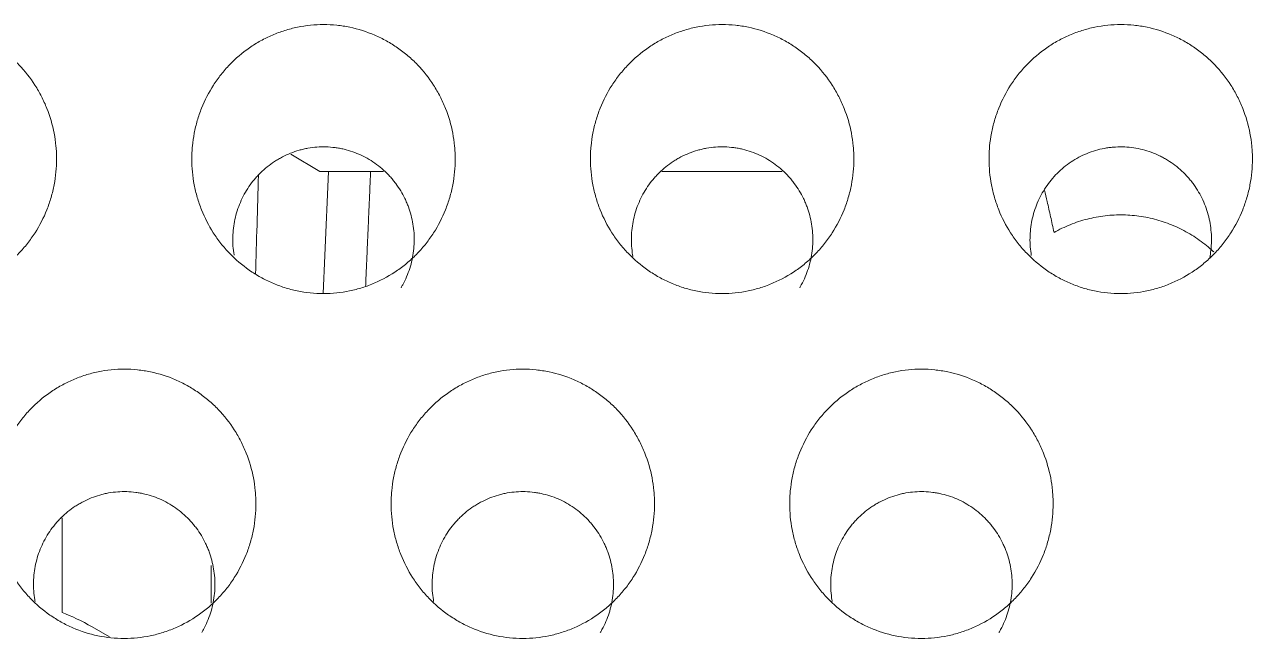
# Model space of a CAD drawing. Header units: inches. Extents: x 3778 to 56227, y -16914 to 35091.
# Drawn here: x 42421.88 to 42431.08, y -12645.74 to -12641.14 of the extents above; entities that cross this region are included whole.
import ezdxf

# ---------------------------------------------------------------- set-up
doc = ezdxf.new("R2010")
doc.units = ezdxf.units.IN
doc.header["$LTSCALE"] = 100
doc.header["$MEASUREMENT"] = 0
doc.layers.add('2-con', color=2, linetype='Continuous')
doc.layers.add('mark-B', color=2, linetype='Continuous', lineweight=20)

# ---------------------------------------------------------------- blocks, each defined once
blk = doc.blocks.new('무풍1WAY 대형')
at = {"layer": 'mark-B'}
for p, q in [((261.5341, -433.2204), (261.662, -433.2948)), ((261.8889, -434.113), (261.8889, -433.4028)), ((260.7716, -433.4731), (260.7716, -433.7568)), ((259.9577, -436.7121), (260.1737, -436.8412))]:
    blk.add_line(p, q, dxfattribs=at)
blk.add_ellipse((261.636, -433.0697), major_axis=(0.4878, -0.3363), ratio=0.297438, start_param=4.967003, end_param=5.447483, dxfattribs=at)
for points, knots in [([(255.4478, -433.2088), (255.3813, -433.2088), (255.3161, -433.2156), (255.2198, -433.2355), (255.1881, -433.2438), (255.1408, -433.2587), (255.1251, -433.2641), (255.0941, -433.2757), (255.0789, -433.2818), (255.0035, -433.3144), (254.9465, -433.3462), (254.8657, -433.4025), (254.8394, -433.4228), (254.7896, -433.4655), (254.7421, -433.5104), (254.6994, -433.5595), (254.6692, -433.5979), (254.6594, -433.611), (254.6404, -433.6377), (254.6312, -433.6513), (254.5869, -433.7204), (254.5574, -433.7783), (254.5214, -433.8687), (254.5109, -433.8994), (254.4972, -433.9465), (254.493, -433.9623), (254.4853, -433.9941), (254.4819, -434.0101), (254.4667, -434.0899), (254.4606, -434.1543), (254.4606, -434.2354), (254.461, -434.2516), (254.4625, -434.2842), (254.4637, -434.3005), (254.4683, -434.3494), (254.4729, -434.3816), (254.4912, -434.477), (254.5092, -434.5391), (254.5453, -434.63), (254.5589, -434.6601), (254.5887, -434.7181), (254.6049, -434.7463), (254.6574, -434.8281), (254.6976, -434.8793), (254.7545, -434.9387), (254.7662, -434.9503), (254.7901, -434.9729), (254.8266, -435.0057), (254.891, -435.0555), (254.9463, -435.0901), (254.9893, -435.1141), (255.0039, -435.1218), (255.0335, -435.1364), (255.0486, -435.1434), (255.1242, -435.1761), (255.1866, -435.1958), (255.2828, -435.2159), (255.3154, -435.2209), (255.3815, -435.2278), (255.4144, -435.2295), (255.5129, -435.2295), (255.578, -435.2229), (255.659, -435.2062), (255.6752, -435.2025), (255.7072, -435.1941), (255.7547, -435.1805), (255.8314, -435.1519), (255.8901, -435.123), (255.9476, -435.0911), (255.9758, -435.0735), (256.0567, -435.0172), (256.1062, -434.9748), (256.1628, -434.916), (256.1739, -434.9039), (256.1954, -434.8792), (256.2059, -434.8665), (256.2364, -434.8278), (256.2554, -434.8012), (256.308, -434.7191), (256.3377, -434.6613), (256.368, -434.5853), (256.3737, -434.5699), (256.3843, -434.539), (256.3991, -434.4924), (256.418, -434.4136), (256.4272, -434.3496), (256.4318, -434.3011), (256.4329, -434.2848), (256.4345, -434.2522), (256.4349, -434.2358), (256.4349, -434.1541), (256.4288, -434.0897), (256.4106, -433.9944), (256.4031, -433.9628), (256.3894, -433.9158), (256.3845, -433.9001), (256.3738, -433.8691), (256.3682, -433.8538), (256.3381, -433.7782), (256.3086, -433.7205), (256.256, -433.6384), (256.2371, -433.6117), (256.1964, -433.5599), (256.1749, -433.5352), (256.1073, -433.4646), (256.0579, -433.4222), (255.9907, -433.3752), (255.977, -433.3661), (255.949, -433.3486), (255.9347, -433.3402), (255.8917, -433.3161), (255.8623, -433.3016), (255.7724, -433.2627), (255.7099, -433.2427), (255.5799, -433.2156), (255.5142, -433.2088), (255.4478, -433.2088)], [0, 0, 0, 0, 0.03125, 0.03125, 0.046875, 0.046875, 0.054687, 0.054687, 0.0625, 0.0625, 0.09375, 0.09375, 0.109375, 0.109375, 0.125, 0.140625, 0.140625, 0.148437, 0.148437, 0.15625, 0.15625, 0.1875, 0.1875, 0.203125, 0.203125, 0.210937, 0.210937, 0.21875, 0.21875, 0.25, 0.25, 0.257812, 0.257812, 0.265625, 0.265625, 0.28125, 0.28125, 0.3125, 0.3125, 0.328125, 0.328125, 0.34375, 0.34375, 0.375, 0.375, 0.382812, 0.382812, 0.390625, 0.40625, 0.421875, 0.421875, 0.429687, 0.429687, 0.4375, 0.4375, 0.46875, 0.46875, 0.484375, 0.484375, 0.5, 0.5, 0.53125, 0.53125, 0.539062, 0.539062, 0.546875, 0.5625, 0.578125, 0.578125, 0.59375, 0.59375, 0.625, 0.625, 0.632812, 0.632812, 0.640625, 0.640625, 0.65625, 0.65625, 0.6875, 0.6875, 0.695312, 0.695312, 0.703125, 0.71875, 0.734375, 0.734375, 0.742187, 0.742187, 0.75, 0.75, 0.78125, 0.78125, 0.796875, 0.796875, 0.804687, 0.804687, 0.8125, 0.8125, 0.84375, 0.84375, 0.859375, 0.859375, 0.875, 0.875, 0.90625, 0.90625, 0.914062, 0.914062, 0.921875, 0.921875, 0.9375, 0.9375, 0.96875, 0.96875, 1, 1, 1, 1]), ([(254.8669, -433.2529), (254.8625, -433.2602), (254.8583, -433.2676), (254.8434, -433.2949), (254.8336, -433.3152), (254.8072, -433.3769), (254.7936, -433.4195), (254.7793, -433.4853), (254.7756, -433.5077), (254.7702, -433.5524), (254.7686, -433.5749), (254.768, -433.5975)], [0, 0, 0, 0, 0.069944, 0.069944, 0.255955, 0.255955, 0.627978, 0.627978, 0.813989, 0.813989, 1, 1, 1, 1]), ([(258.4353, -433.2088), (258.3689, -433.2088), (258.3036, -433.2156), (258.2074, -433.2355), (258.1756, -433.2438), (258.1284, -433.2587), (258.1126, -433.2641), (258.0817, -433.2757), (258.0664, -433.2818), (257.9911, -433.3144), (257.934, -433.3462), (257.8532, -433.4025), (257.827, -433.4228), (257.7771, -433.4655), (257.7297, -433.5104), (257.687, -433.5595), (257.6567, -433.5979), (257.6469, -433.611), (257.628, -433.6377), (257.6187, -433.6513), (257.5745, -433.7204), (257.5449, -433.7783), (257.509, -433.8687), (257.4984, -433.8994), (257.4847, -433.9465), (257.4805, -433.9623), (257.4729, -433.9941), (257.4694, -434.0101), (257.4542, -434.0899), (257.4482, -434.1543), (257.4482, -434.2354), (257.4486, -434.2516), (257.4501, -434.2842), (257.4512, -434.3005), (257.4559, -434.3494), (257.4605, -434.3816), (257.4787, -434.477), (257.4968, -434.5391), (257.5329, -434.63), (257.5465, -434.6601), (257.5763, -434.7181), (257.5925, -434.7463), (257.645, -434.8281), (257.6851, -434.8793), (257.7421, -434.9387), (257.7538, -434.9503), (257.7776, -434.9729), (257.8141, -435.0057), (257.8786, -435.0555), (257.9339, -435.0901), (257.9769, -435.1141), (257.9914, -435.1218), (258.0211, -435.1364), (258.0361, -435.1434), (258.1118, -435.1761), (258.1741, -435.1958), (258.2704, -435.2159), (258.303, -435.2209), (258.369, -435.2278), (258.402, -435.2295), (258.5004, -435.2295), (258.5656, -435.2229), (258.6465, -435.2062), (258.6627, -435.2025), (258.6947, -435.1941), (258.7422, -435.1805), (258.8189, -435.1519), (258.8777, -435.123), (258.9351, -435.0911), (258.9633, -435.0735), (259.0443, -435.0172), (259.0938, -434.9748), (259.1504, -434.916), (259.1614, -434.9039), (259.1829, -434.8792), (259.1935, -434.8665), (259.224, -434.8278), (259.2429, -434.8012), (259.2956, -434.7191), (259.3253, -434.6613), (259.3555, -434.5853), (259.3612, -434.5699), (259.3719, -434.539), (259.3866, -434.4924), (259.4055, -434.4136), (259.4147, -434.3496), (259.4193, -434.3011), (259.4205, -434.2848), (259.422, -434.2522), (259.4224, -434.2358), (259.4224, -434.1541), (259.4163, -434.0897), (259.3982, -433.9944), (259.3906, -433.9628), (259.377, -433.9158), (259.372, -433.9001), (259.3614, -433.8691), (259.3557, -433.8538), (259.3257, -433.7782), (259.2961, -433.7205), (259.2436, -433.6384), (259.2247, -433.6117), (259.184, -433.5599), (259.1625, -433.5352), (259.0949, -433.4646), (259.0455, -433.4222), (258.9783, -433.3752), (258.9645, -433.3661), (258.9365, -433.3486), (258.9223, -433.3402), (258.8792, -433.3161), (258.8499, -433.3016), (258.7599, -433.2627), (258.6975, -433.2427), (258.5675, -433.2156), (258.5017, -433.2088), (258.4353, -433.2088)], [0, 0, 0, 0, 0.03125, 0.03125, 0.046875, 0.046875, 0.054687, 0.054687, 0.0625, 0.0625, 0.09375, 0.09375, 0.109375, 0.109375, 0.125, 0.140625, 0.140625, 0.148437, 0.148437, 0.15625, 0.15625, 0.1875, 0.1875, 0.203125, 0.203125, 0.210937, 0.210937, 0.21875, 0.21875, 0.25, 0.25, 0.257812, 0.257812, 0.265625, 0.265625, 0.28125, 0.28125, 0.3125, 0.3125, 0.328125, 0.328125, 0.34375, 0.34375, 0.375, 0.375, 0.382813, 0.382813, 0.390625, 0.40625, 0.421875, 0.421875, 0.429688, 0.429688, 0.4375, 0.4375, 0.46875, 0.46875, 0.484375, 0.484375, 0.5, 0.5, 0.53125, 0.53125, 0.539063, 0.539063, 0.546875, 0.5625, 0.578125, 0.578125, 0.59375, 0.59375, 0.625, 0.625, 0.632813, 0.632813, 0.640625, 0.640625, 0.65625, 0.65625, 0.6875, 0.6875, 0.695313, 0.695313, 0.703125, 0.71875, 0.734375, 0.734375, 0.742187, 0.742187, 0.75, 0.75, 0.78125, 0.78125, 0.796875, 0.796875, 0.804687, 0.804687, 0.8125, 0.8125, 0.84375, 0.84375, 0.859375, 0.859375, 0.875, 0.875, 0.90625, 0.90625, 0.914063, 0.914063, 0.921875, 0.921875, 0.9375, 0.9375, 0.96875, 0.96875, 1, 1, 1, 1]), ([(257.8544, -433.2529), (257.8501, -433.2602), (257.8459, -433.2676), (257.8309, -433.2949), (257.8211, -433.3152), (257.7948, -433.3769), (257.7812, -433.4195), (257.7669, -433.4853), (257.7631, -433.5077), (257.7577, -433.5524), (257.7561, -433.5749), (257.7556, -433.5975)], [0, 0, 0, 0, 0.069944, 0.069944, 0.255955, 0.255955, 0.627978, 0.627978, 0.813989, 0.813989, 1, 1, 1, 1]), ([(261.4229, -433.2088), (261.3564, -433.2088), (261.2911, -433.2156), (261.1949, -433.2355), (261.1632, -433.2438), (261.1159, -433.2587), (261.1002, -433.2641), (261.0692, -433.2757), (261.054, -433.2818), (260.9786, -433.3144), (260.9216, -433.3462), (260.8408, -433.4025), (260.8145, -433.4228), (260.7647, -433.4655), (260.7172, -433.5104), (260.6745, -433.5595), (260.6443, -433.5979), (260.6345, -433.611), (260.6155, -433.6377), (260.6063, -433.6513), (260.562, -433.7204), (260.5325, -433.7783), (260.4965, -433.8687), (260.486, -433.8994), (260.4723, -433.9465), (260.4681, -433.9623), (260.4604, -433.9941), (260.457, -434.0101), (260.4418, -434.0899), (260.4357, -434.1543), (260.4357, -434.2354), (260.4361, -434.2516), (260.4376, -434.2842), (260.4388, -434.3005), (260.4434, -434.3494), (260.448, -434.3816), (260.4663, -434.477), (260.4843, -434.5391), (260.5204, -434.63), (260.534, -434.6601), (260.5638, -434.7181), (260.58, -434.7463), (260.6325, -434.8281), (260.6727, -434.8793), (260.7296, -434.9387), (260.7413, -434.9503), (260.7652, -434.9729), (260.8017, -435.0057), (260.8661, -435.0555), (260.9214, -435.0901), (260.9644, -435.1141), (260.979, -435.1218), (261.0086, -435.1364), (261.0237, -435.1434), (261.0993, -435.1761), (261.1616, -435.1958), (261.2579, -435.2159), (261.2905, -435.2209), (261.3566, -435.2278), (261.3895, -435.2295), (261.4879, -435.2295), (261.5531, -435.2229), (261.6341, -435.2062), (261.6503, -435.2025), (261.6823, -435.1941), (261.7298, -435.1805), (261.8065, -435.1519), (261.8652, -435.123), (261.9227, -435.0911), (261.9509, -435.0735), (262.0318, -435.0172), (262.0813, -434.9748), (262.1379, -434.916), (262.149, -434.9039), (262.1705, -434.8792), (262.181, -434.8665), (262.2115, -434.8278), (262.2305, -434.8012), (262.2831, -434.7191), (262.3128, -434.6613), (262.3431, -434.5853), (262.3488, -434.5699), (262.3594, -434.539), (262.3742, -434.4924), (262.3931, -434.4136), (262.4023, -434.3496), (262.4069, -434.3011), (262.408, -434.2848), (262.4096, -434.2522), (262.41, -434.2358), (262.41, -434.1541), (262.4039, -434.0897), (262.3857, -433.9944), (262.3782, -433.9628), (262.3645, -433.9158), (262.3596, -433.9001), (262.3489, -433.8691), (262.3433, -433.8538), (262.3132, -433.7782), (262.2837, -433.7205), (262.2311, -433.6384), (262.2122, -433.6117), (262.1715, -433.5599), (262.15, -433.5352), (262.0824, -433.4646), (262.033, -433.4222), (261.9658, -433.3752), (261.9521, -433.3661), (261.9241, -433.3486), (261.9098, -433.3402), (261.8668, -433.3161), (261.8374, -433.3016), (261.7475, -433.2627), (261.685, -433.2427), (261.555, -433.2156), (261.4893, -433.2088), (261.4229, -433.2088)], [0, 0, 0, 0, 0.03125, 0.03125, 0.046875, 0.046875, 0.054687, 0.054687, 0.0625, 0.0625, 0.09375, 0.09375, 0.109375, 0.109375, 0.125, 0.140625, 0.140625, 0.148437, 0.148437, 0.15625, 0.15625, 0.1875, 0.1875, 0.203125, 0.203125, 0.210937, 0.210937, 0.21875, 0.21875, 0.25, 0.25, 0.257812, 0.257812, 0.265625, 0.265625, 0.28125, 0.28125, 0.3125, 0.3125, 0.328125, 0.328125, 0.34375, 0.34375, 0.375, 0.375, 0.382812, 0.382812, 0.390625, 0.40625, 0.421875, 0.421875, 0.429687, 0.429687, 0.4375, 0.4375, 0.46875, 0.46875, 0.484375, 0.484375, 0.5, 0.5, 0.53125, 0.53125, 0.539062, 0.539062, 0.546875, 0.5625, 0.578125, 0.578125, 0.59375, 0.59375, 0.625, 0.625, 0.632812, 0.632812, 0.640625, 0.640625, 0.65625, 0.65625, 0.6875, 0.6875, 0.695312, 0.695312, 0.703125, 0.71875, 0.734375, 0.734375, 0.742187, 0.742187, 0.75, 0.75, 0.78125, 0.78125, 0.796875, 0.796875, 0.804688, 0.804688, 0.8125, 0.8125, 0.84375, 0.84375, 0.859375, 0.859375, 0.875, 0.875, 0.90625, 0.90625, 0.914062, 0.914062, 0.921875, 0.921875, 0.9375, 0.9375, 0.96875, 0.96875, 1, 1, 1, 1]), ([(260.8419, -433.2529), (260.8376, -433.2602), (260.8334, -433.2676), (260.8185, -433.2949), (260.8087, -433.3152), (260.7823, -433.3769), (260.7687, -433.4195), (260.7544, -433.4853), (260.7507, -433.5077), (260.7453, -433.5524), (260.7437, -433.5749), (260.7431, -433.5975)], [0, 0, 0, 0, 0.069944, 0.069944, 0.255955, 0.255955, 0.627978, 0.627978, 0.813989, 0.813989, 1, 1, 1, 1]), ([(254.768, -433.5975), (254.767, -433.6426), (254.7733, -433.7314), (254.7958, -433.8174), (254.8152, -433.8702), (254.8194, -433.8808), (254.8282, -433.9015), (254.842, -433.9323), (254.8686, -433.9814), (254.8935, -434.0185), (254.9136, -434.0455), (254.9206, -434.0543), (254.9349, -434.0718), (254.9423, -434.0804), (254.9805, -434.1223), (255.0138, -434.1524), (255.068, -434.1924), (255.0867, -434.2049), (255.1257, -434.228), (255.1459, -434.2387), (255.2075, -434.2674), (255.25, -434.2821), (255.3051, -434.2952), (255.3161, -434.2976), (255.3385, -434.3017), (255.3499, -434.3035), (255.3838, -434.3079), (255.4064, -434.3097), (255.4741, -434.3116), (255.5192, -434.3083), (255.5754, -434.2983), (255.5866, -434.2961), (255.6087, -434.2909), (255.6416, -434.2824), (255.695, -434.2642), (255.7361, -434.2454), (255.7663, -434.2297), (255.7762, -434.2241), (255.7959, -434.2126), (255.8055, -434.2066), (255.8527, -434.1756), (255.8876, -434.1473), (255.9277, -434.1077), (255.9356, -434.0996), (255.9509, -434.0829), (255.9584, -434.0743), (255.9801, -434.0483), (255.9936, -434.0303), (256.0313, -433.9747), (256.0528, -433.9354), (256.0884, -433.8523), (256.1019, -433.8096), (256.1161, -433.7442), (256.1199, -433.7222), (256.1252, -433.6777), (256.1269, -433.6551), (256.1286, -433.5878), (256.1255, -433.5433), (256.1176, -433.4952), (256.1169, -433.4912), (256.1162, -433.4871)], [0, 0, 0, 0, 0.058507, 0.117014, 0.117014, 0.131641, 0.131641, 0.146267, 0.175521, 0.204774, 0.204774, 0.219401, 0.219401, 0.234028, 0.234028, 0.292535, 0.292535, 0.321788, 0.321788, 0.351042, 0.351042, 0.409548, 0.409548, 0.424175, 0.424175, 0.438802, 0.438802, 0.468055, 0.468055, 0.526562, 0.526562, 0.541189, 0.541189, 0.555816, 0.585069, 0.614323, 0.614323, 0.628949, 0.628949, 0.643576, 0.643576, 0.702083, 0.702083, 0.71671, 0.71671, 0.731336, 0.731336, 0.76059, 0.76059, 0.819097, 0.819097, 0.877604, 0.877604, 0.906857, 0.906857, 0.936111, 0.936111, 0.994618, 0.994618, 1, 1, 1, 1]), ([(257.7556, -433.5975), (257.7545, -433.6426), (257.7609, -433.7314), (257.7834, -433.8174), (257.8028, -433.8702), (257.8069, -433.8808), (257.8157, -433.9015), (257.8296, -433.9323), (257.8562, -433.9814), (257.8811, -434.0185), (257.9012, -434.0455), (257.9081, -434.0543), (257.9225, -434.0718), (257.9299, -434.0804), (257.968, -434.1223), (258.0014, -434.1524), (258.0555, -434.1924), (258.0743, -434.2049), (258.1132, -434.228), (258.1335, -434.2387), (258.1951, -434.2674), (258.2376, -434.2821), (258.2926, -434.2952), (258.3037, -434.2976), (258.3261, -434.3017), (258.3374, -434.3035), (258.3713, -434.3079), (258.3939, -434.3097), (258.4616, -434.3116), (258.5067, -434.3083), (258.5629, -434.2983), (258.5741, -434.2961), (258.5963, -434.2909), (258.6292, -434.2824), (258.6825, -434.2642), (258.7236, -434.2454), (258.7538, -434.2297), (258.7638, -434.2241), (258.7834, -434.2126), (258.793, -434.2066), (258.8403, -434.1756), (258.8752, -434.1473), (258.9153, -434.1077), (258.9231, -434.0996), (258.9385, -434.0829), (258.9459, -434.0743), (258.9676, -434.0483), (258.9811, -434.0303), (259.0188, -433.9747), (259.0403, -433.9354), (259.0759, -433.8523), (259.0895, -433.8096), (259.1037, -433.7442), (259.1074, -433.7222), (259.1128, -433.6777), (259.1144, -433.6551), (259.1161, -433.5878), (259.113, -433.5433), (259.1052, -433.4952), (259.1045, -433.4912), (259.1037, -433.4871)], [0, 0, 0, 0, 0.058507, 0.117014, 0.117014, 0.131641, 0.131641, 0.146267, 0.175521, 0.204774, 0.204774, 0.219401, 0.219401, 0.234028, 0.234028, 0.292535, 0.292535, 0.321788, 0.321788, 0.351042, 0.351042, 0.409548, 0.409548, 0.424175, 0.424175, 0.438802, 0.438802, 0.468055, 0.468055, 0.526562, 0.526562, 0.541189, 0.541189, 0.555816, 0.585069, 0.614323, 0.614323, 0.628949, 0.628949, 0.643576, 0.643576, 0.702083, 0.702083, 0.71671, 0.71671, 0.731336, 0.731336, 0.76059, 0.76059, 0.819097, 0.819097, 0.877604, 0.877604, 0.906857, 0.906857, 0.936111, 0.936111, 0.994618, 0.994618, 1, 1, 1, 1]), ([(260.7431, -433.5975), (260.742, -433.6426), (260.7484, -433.7314), (260.7709, -433.8174), (260.7903, -433.8702), (260.7945, -433.8808), (260.8033, -433.9015), (260.8171, -433.9323), (260.8437, -433.9814), (260.8686, -434.0185), (260.8887, -434.0455), (260.8957, -434.0543), (260.91, -434.0718), (260.9174, -434.0804), (260.9556, -434.1223), (260.9889, -434.1524), (261.0431, -434.1924), (261.0618, -434.2049), (261.1008, -434.228), (261.121, -434.2387), (261.1826, -434.2674), (261.2251, -434.2821), (261.2801, -434.2952), (261.2912, -434.2976), (261.3136, -434.3017), (261.325, -434.3035), (261.3589, -434.3079), (261.3815, -434.3097), (261.4492, -434.3116), (261.4943, -434.3083), (261.5505, -434.2983), (261.5617, -434.2961), (261.5838, -434.2909), (261.6167, -434.2824), (261.6701, -434.2642), (261.7112, -434.2454), (261.7414, -434.2297), (261.7513, -434.2241), (261.771, -434.2126), (261.7806, -434.2066), (261.8278, -434.1756), (261.8627, -434.1473), (261.9028, -434.1077), (261.9107, -434.0996), (261.926, -434.0829), (261.9335, -434.0743), (261.9552, -434.0483), (261.9686, -434.0303), (262.0064, -433.9747), (262.0279, -433.9354), (262.0635, -433.8523), (262.077, -433.8096), (262.0912, -433.7442), (262.095, -433.7222), (262.1003, -433.6777), (262.102, -433.6551), (262.1037, -433.5878), (262.1006, -433.5433), (262.0927, -433.4952), (262.092, -433.4912), (262.0913, -433.4871)], [0, 0, 0, 0, 0.058507, 0.117014, 0.117014, 0.131641, 0.131641, 0.146267, 0.175521, 0.204774, 0.204774, 0.219401, 0.219401, 0.234028, 0.234028, 0.292535, 0.292535, 0.321788, 0.321788, 0.351042, 0.351042, 0.409548, 0.409548, 0.424175, 0.424175, 0.438802, 0.438802, 0.468055, 0.468055, 0.526562, 0.526562, 0.541189, 0.541189, 0.555816, 0.585069, 0.614323, 0.614323, 0.628949, 0.628949, 0.643576, 0.643576, 0.702083, 0.702083, 0.71671, 0.71671, 0.731336, 0.731336, 0.76059, 0.76059, 0.819097, 0.819097, 0.877604, 0.877604, 0.906857, 0.906857, 0.936111, 0.936111, 0.994618, 0.994618, 1, 1, 1, 1]), ([(253.954, -435.7965), (253.8876, -435.7965), (253.8223, -435.8033), (253.7262, -435.8232), (253.6944, -435.8314), (253.6471, -435.8463), (253.6314, -435.8517), (253.6005, -435.8633), (253.5852, -435.8694), (253.5099, -435.9019), (253.4528, -435.9337), (253.3721, -435.9899), (253.3458, -436.0102), (253.2959, -436.0528), (253.2485, -436.0976), (253.2058, -436.1467), (253.1755, -436.1851), (253.1657, -436.1981), (253.1468, -436.2248), (253.1375, -436.2384), (253.0932, -436.3075), (253.0637, -436.3653), (253.0277, -436.4556), (253.0172, -436.4863), (253.0035, -436.5333), (252.9992, -436.5491), (252.9916, -436.5809), (252.9882, -436.5968), (252.973, -436.6766), (252.9669, -436.7409), (252.9669, -436.822), (252.9673, -436.8382), (252.9688, -436.8707), (252.9699, -436.8871), (252.9746, -436.9359), (252.9792, -436.9681), (252.9974, -437.0634), (253.0155, -437.1255), (253.0516, -437.2163), (253.0652, -437.2463), (253.095, -437.3043), (253.1113, -437.3325), (253.1638, -437.4143), (253.2039, -437.4654), (253.2609, -437.5247), (253.2726, -437.5363), (253.2965, -437.5588), (253.333, -437.5916), (253.3974, -437.6413), (253.4527, -437.6759), (253.4957, -437.6999), (253.5103, -437.7075), (253.5399, -437.7221), (253.5549, -437.7291), (253.6305, -437.7617), (253.6929, -437.7814), (253.7891, -437.8014), (253.8217, -437.8065), (253.8877, -437.8133), (253.9207, -437.815), (254.0191, -437.8151), (254.0842, -437.8085), (254.1651, -437.7918), (254.1813, -437.7881), (254.2133, -437.7797), (254.2608, -437.7661), (254.3375, -437.7376), (254.3962, -437.7087), (254.4537, -437.6769), (254.4819, -437.6593), (254.5628, -437.6031), (254.6123, -437.5608), (254.6689, -437.502), (254.68, -437.4899), (254.7015, -437.4652), (254.712, -437.4525), (254.7426, -437.4139), (254.7615, -437.3873), (254.8142, -437.3053), (254.8439, -437.2476), (254.8741, -437.1717), (254.8798, -437.1563), (254.8905, -437.1254), (254.9053, -437.0788), (254.9242, -437.0001), (254.9334, -436.9361), (254.938, -436.8876), (254.9391, -436.8714), (254.9407, -436.8388), (254.9411, -436.8224), (254.9411, -436.7408), (254.935, -436.6764), (254.9168, -436.5811), (254.9092, -436.5496), (254.8956, -436.5026), (254.8906, -436.487), (254.88, -436.456), (254.8743, -436.4407), (254.8443, -436.3652), (254.8147, -436.3075), (254.7622, -436.2255), (254.7432, -436.1988), (254.7025, -436.1471), (254.681, -436.1224), (254.6134, -436.0519), (254.564, -436.0096), (254.4833, -435.9533), (254.4552, -435.9357), (254.3978, -435.9036), (254.3391, -435.8747), (254.2779, -435.8518), (254.2154, -435.832), (254.1836, -435.8236), (254.0861, -435.8033), (254.0204, -435.7965), (253.954, -435.7965)], [0, 0, 0, 0, 0.03125, 0.03125, 0.046875, 0.046875, 0.054688, 0.054688, 0.0625, 0.0625, 0.09375, 0.09375, 0.109375, 0.109375, 0.125, 0.140625, 0.140625, 0.148438, 0.148438, 0.15625, 0.15625, 0.1875, 0.1875, 0.203125, 0.203125, 0.210938, 0.210938, 0.21875, 0.21875, 0.25, 0.25, 0.257813, 0.257813, 0.265625, 0.265625, 0.28125, 0.28125, 0.3125, 0.3125, 0.328125, 0.328125, 0.34375, 0.34375, 0.375, 0.375, 0.382813, 0.382813, 0.390625, 0.40625, 0.421875, 0.421875, 0.429688, 0.429688, 0.4375, 0.4375, 0.46875, 0.46875, 0.484375, 0.484375, 0.5, 0.5, 0.53125, 0.53125, 0.539063, 0.539063, 0.546875, 0.5625, 0.578125, 0.578125, 0.59375, 0.59375, 0.625, 0.625, 0.632813, 0.632813, 0.640625, 0.640625, 0.65625, 0.65625, 0.6875, 0.6875, 0.695313, 0.695313, 0.703125, 0.71875, 0.734375, 0.734375, 0.742188, 0.742188, 0.75, 0.75, 0.78125, 0.78125, 0.796875, 0.796875, 0.804688, 0.804688, 0.8125, 0.8125, 0.84375, 0.84375, 0.859375, 0.859375, 0.875, 0.875, 0.90625, 0.90625, 0.921875, 0.921875, 0.9375, 0.953125, 0.953125, 0.96875, 0.96875, 1, 1, 1, 1]), ([(256.9415, -435.7965), (256.8751, -435.7965), (256.8099, -435.8032), (256.7137, -435.8232), (256.6819, -435.8314), (256.6347, -435.8463), (256.619, -435.8517), (256.588, -435.8633), (256.5728, -435.8694), (256.4974, -435.9019), (256.4404, -435.9337), (256.3596, -435.9899), (256.3334, -436.0102), (256.2835, -436.0528), (256.2361, -436.0976), (256.1934, -436.1467), (256.1631, -436.1851), (256.1533, -436.1981), (256.1343, -436.2248), (256.1251, -436.2384), (256.0808, -436.3075), (256.0512, -436.3653), (256.0153, -436.4556), (256.0047, -436.4863), (255.991, -436.5333), (255.9868, -436.5491), (255.9791, -436.5809), (255.9757, -436.5968), (255.9605, -436.6766), (255.9544, -436.7409), (255.9544, -436.822), (255.9548, -436.8382), (255.9563, -436.8707), (255.9575, -436.8871), (255.9621, -436.9359), (255.9667, -436.9681), (255.985, -437.0634), (256.003, -437.1255), (256.0392, -437.2163), (256.0528, -437.2463), (256.0826, -437.3043), (256.0988, -437.3324), (256.1513, -437.4142), (256.1915, -437.4653), (256.2484, -437.5247), (256.2602, -437.5363), (256.284, -437.5588), (256.3205, -437.5916), (256.3849, -437.6413), (256.4403, -437.6759), (256.4832, -437.6999), (256.4978, -437.7075), (256.5275, -437.7221), (256.5425, -437.7291), (256.6181, -437.7617), (256.6804, -437.7814), (256.7767, -437.8014), (256.8092, -437.8065), (256.8753, -437.8133), (256.9082, -437.815), (257.0066, -437.8151), (257.0718, -437.8085), (257.1527, -437.7918), (257.1689, -437.7881), (257.2009, -437.7797), (257.2484, -437.7661), (257.325, -437.7376), (257.3838, -437.7087), (257.4412, -437.6768), (257.4694, -437.6593), (257.5503, -437.6031), (257.5999, -437.5607), (257.6564, -437.502), (257.6675, -437.4899), (257.689, -437.4652), (257.6996, -437.4525), (257.7301, -437.4139), (257.749, -437.3873), (257.8017, -437.3053), (257.8314, -437.2476), (257.8617, -437.1717), (257.8674, -437.1563), (257.878, -437.1254), (257.8928, -437.0788), (257.9117, -437.0001), (257.9209, -436.9361), (257.9255, -436.8876), (257.9267, -436.8714), (257.9282, -436.8388), (257.9286, -436.8224), (257.9286, -436.7408), (257.9225, -436.6764), (257.9044, -436.5811), (257.8968, -436.5496), (257.8831, -436.5026), (257.8782, -436.487), (257.8676, -436.456), (257.8619, -436.4407), (257.8318, -436.3651), (257.8023, -436.3075), (257.7497, -436.2255), (257.7308, -436.1988), (257.6901, -436.1471), (257.6686, -436.1224), (257.6009, -436.0519), (257.5516, -436.0096), (257.4709, -435.9533), (257.4427, -435.9357), (257.3853, -435.9036), (257.3266, -435.8747), (257.2654, -435.8518), (257.203, -435.832), (257.1711, -435.8236), (257.0737, -435.8033), (257.0079, -435.7965), (256.9415, -435.7965)], [0, 0, 0, 0, 0.03125, 0.03125, 0.046875, 0.046875, 0.054688, 0.054688, 0.0625, 0.0625, 0.09375, 0.09375, 0.109375, 0.109375, 0.125, 0.140625, 0.140625, 0.148438, 0.148438, 0.15625, 0.15625, 0.1875, 0.1875, 0.203125, 0.203125, 0.210938, 0.210938, 0.21875, 0.21875, 0.25, 0.25, 0.257813, 0.257813, 0.265625, 0.265625, 0.28125, 0.28125, 0.3125, 0.3125, 0.328125, 0.328125, 0.34375, 0.34375, 0.375, 0.375, 0.382813, 0.382813, 0.390625, 0.40625, 0.421875, 0.421875, 0.429688, 0.429688, 0.4375, 0.4375, 0.46875, 0.46875, 0.484375, 0.484375, 0.5, 0.5, 0.53125, 0.53125, 0.539063, 0.539063, 0.546875, 0.5625, 0.578125, 0.578125, 0.59375, 0.59375, 0.625, 0.625, 0.632813, 0.632813, 0.640625, 0.640625, 0.65625, 0.65625, 0.6875, 0.6875, 0.695313, 0.695313, 0.703125, 0.71875, 0.734375, 0.734375, 0.742188, 0.742188, 0.75, 0.75, 0.78125, 0.78125, 0.796875, 0.796875, 0.804688, 0.804688, 0.8125, 0.8125, 0.84375, 0.84375, 0.859375, 0.859375, 0.875, 0.875, 0.90625, 0.90625, 0.921875, 0.921875, 0.9375, 0.953125, 0.953125, 0.96875, 0.96875, 1, 1, 1, 1]), ([(256.3603, -435.8407), (256.3561, -435.8478), (256.3519, -435.8551), (256.3371, -435.8823), (256.3273, -435.9025), (256.3009, -435.9642), (256.2873, -436.0067), (256.2729, -436.0725), (256.2692, -436.0948), (256.2638, -436.1396), (256.2622, -436.162), (256.2616, -436.1846)], [0, 0, 0, 0, 0.068728, 0.068728, 0.254982, 0.254982, 0.627491, 0.627491, 0.813746, 0.813746, 1, 1, 1, 1]), ([(259.9291, -435.7965), (259.8627, -435.7965), (259.7974, -435.8032), (259.7012, -435.8232), (259.6695, -435.8314), (259.6222, -435.8463), (259.6065, -435.8517), (259.5756, -435.8633), (259.5603, -435.8694), (259.485, -435.9019), (259.4279, -435.9337), (259.3471, -435.9899), (259.3209, -436.0102), (259.271, -436.0528), (259.2236, -436.0976), (259.1809, -436.1467), (259.1506, -436.1851), (259.1408, -436.1981), (259.1219, -436.2248), (259.1126, -436.2384), (259.0683, -436.3075), (259.0388, -436.3653), (259.0028, -436.4556), (258.9923, -436.4863), (258.9786, -436.5333), (258.9743, -436.5491), (258.9667, -436.5809), (258.9633, -436.5968), (258.9481, -436.6766), (258.942, -436.7409), (258.942, -436.822), (258.9424, -436.8382), (258.9439, -436.8707), (258.945, -436.8871), (258.9497, -436.9359), (258.9543, -436.9681), (258.9725, -437.0634), (258.9906, -437.1255), (259.0267, -437.2163), (259.0403, -437.2463), (259.0701, -437.3043), (259.0864, -437.3324), (259.1389, -437.4142), (259.179, -437.4653), (259.236, -437.5247), (259.2477, -437.5363), (259.2716, -437.5588), (259.3081, -437.5916), (259.3725, -437.6413), (259.4278, -437.6759), (259.4708, -437.6999), (259.4854, -437.7075), (259.515, -437.7221), (259.53, -437.7291), (259.6056, -437.7617), (259.668, -437.7814), (259.7642, -437.8014), (259.7968, -437.8065), (259.8628, -437.8133), (259.8957, -437.815), (259.9942, -437.8151), (260.0593, -437.8085), (260.1402, -437.7918), (260.1564, -437.7881), (260.1884, -437.7797), (260.2359, -437.7661), (260.3126, -437.7376), (260.3713, -437.7087), (260.4288, -437.6768), (260.457, -437.6593), (260.5379, -437.6031), (260.5874, -437.5607), (260.644, -437.502), (260.655, -437.4899), (260.6766, -437.4652), (260.6871, -437.4525), (260.7176, -437.4139), (260.7366, -437.3873), (260.7893, -437.3053), (260.819, -437.2476), (260.8492, -437.1717), (260.8549, -437.1563), (260.8656, -437.1254), (260.8803, -437.0788), (260.8993, -437.0001), (260.9084, -436.9361), (260.9131, -436.8876), (260.9142, -436.8714), (260.9158, -436.8388), (260.9162, -436.8224), (260.9162, -436.7408), (260.9101, -436.6764), (260.8919, -436.5811), (260.8843, -436.5496), (260.8707, -436.5026), (260.8657, -436.487), (260.8551, -436.456), (260.8494, -436.4407), (260.8194, -436.3651), (260.7898, -436.3075), (260.7373, -436.2255), (260.7183, -436.1988), (260.6776, -436.1471), (260.6561, -436.1224), (260.5885, -436.0519), (260.5391, -436.0096), (260.4584, -435.9533), (260.4303, -435.9357), (260.3729, -435.9036), (260.3142, -435.8747), (260.253, -435.8518), (260.1905, -435.832), (260.1587, -435.8236), (260.0612, -435.8033), (259.9955, -435.7965), (259.9291, -435.7965)], [0, 0, 0, 0, 0.03125, 0.03125, 0.046875, 0.046875, 0.054688, 0.054688, 0.0625, 0.0625, 0.09375, 0.09375, 0.109375, 0.109375, 0.125, 0.140625, 0.140625, 0.148438, 0.148438, 0.15625, 0.15625, 0.1875, 0.1875, 0.203125, 0.203125, 0.210938, 0.210938, 0.21875, 0.21875, 0.25, 0.25, 0.257813, 0.257813, 0.265625, 0.265625, 0.28125, 0.28125, 0.3125, 0.3125, 0.328125, 0.328125, 0.34375, 0.34375, 0.375, 0.375, 0.382813, 0.382813, 0.390625, 0.40625, 0.421875, 0.421875, 0.429688, 0.429688, 0.4375, 0.4375, 0.46875, 0.46875, 0.484375, 0.484375, 0.5, 0.5, 0.53125, 0.53125, 0.539063, 0.539063, 0.546875, 0.5625, 0.578125, 0.578125, 0.59375, 0.59375, 0.625, 0.625, 0.632813, 0.632813, 0.640625, 0.640625, 0.65625, 0.65625, 0.6875, 0.6875, 0.695313, 0.695313, 0.703125, 0.71875, 0.734375, 0.734375, 0.742188, 0.742188, 0.75, 0.75, 0.78125, 0.78125, 0.796875, 0.796875, 0.804688, 0.804688, 0.8125, 0.8125, 0.84375, 0.84375, 0.859375, 0.859375, 0.875, 0.875, 0.90625, 0.90625, 0.921875, 0.921875, 0.9375, 0.953125, 0.953125, 0.96875, 0.96875, 1, 1, 1, 1]), ([(259.3479, -435.8407), (259.3436, -435.8478), (259.3395, -435.8551), (259.3246, -435.8823), (259.3148, -435.9025), (259.2884, -435.9642), (259.2748, -436.0067), (259.2605, -436.0725), (259.2567, -436.0948), (259.2514, -436.1396), (259.2497, -436.162), (259.2492, -436.1846)], [0, 0, 0, 0, 0.068728, 0.068728, 0.254982, 0.254982, 0.627491, 0.627491, 0.813746, 0.813746, 1, 1, 1, 1]), ([(262.9166, -435.7965), (262.8502, -435.7965), (262.785, -435.8032), (262.6888, -435.8232), (262.657, -435.8314), (262.6098, -435.8463), (262.5941, -435.8517), (262.5631, -435.8633), (262.5479, -435.8694), (262.4725, -435.9019), (262.4155, -435.9337), (262.3347, -435.9899), (262.3084, -436.0102), (262.2586, -436.0528), (262.2112, -436.0976), (262.1684, -436.1467), (262.1382, -436.1851), (262.1284, -436.1981), (262.1094, -436.2248), (262.1002, -436.2384), (262.0559, -436.3075), (262.0263, -436.3653), (261.9904, -436.4556), (261.9798, -436.4863), (261.9661, -436.5333), (261.9619, -436.5491), (261.9542, -436.5809), (261.9508, -436.5968), (261.9356, -436.6766), (261.9295, -436.7409), (261.9295, -436.822), (261.9299, -436.8382), (261.9314, -436.8707), (261.9326, -436.8871), (261.9372, -436.9359), (261.9418, -436.9681), (261.9601, -437.0634), (261.9781, -437.1255), (262.0142, -437.2163), (262.0279, -437.2463), (262.0577, -437.3043), (262.0739, -437.3324), (262.1264, -437.4142), (262.1666, -437.4653), (262.2235, -437.5247), (262.2353, -437.5363), (262.2591, -437.5588), (262.2956, -437.5916), (262.36, -437.6413), (262.4154, -437.6759), (262.4583, -437.6999), (262.4729, -437.7075), (262.5025, -437.7221), (262.5176, -437.7291), (262.5932, -437.7617), (262.6555, -437.7814), (262.7518, -437.8014), (262.7843, -437.8065), (262.8504, -437.8133), (262.8833, -437.815), (262.9817, -437.8151), (263.0469, -437.8085), (263.1278, -437.7918), (263.144, -437.7881), (263.176, -437.7797), (263.2235, -437.7661), (263.3001, -437.7376), (263.3589, -437.7087), (263.4163, -437.6768), (263.4445, -437.6593), (263.5254, -437.6031), (263.575, -437.5607), (263.6315, -437.502), (263.6426, -437.4899), (263.6641, -437.4652), (263.6747, -437.4525), (263.7052, -437.4139), (263.7241, -437.3873), (263.7768, -437.3053), (263.8065, -437.2476), (263.8368, -437.1717), (263.8425, -437.1563), (263.8531, -437.1254), (263.8679, -437.0788), (263.8868, -437.0001), (263.896, -436.9361), (263.9006, -436.8876), (263.9018, -436.8714), (263.9033, -436.8388), (263.9037, -436.8224), (263.9037, -436.7408), (263.8976, -436.6764), (263.8794, -436.5811), (263.8719, -436.5496), (263.8582, -436.5026), (263.8533, -436.487), (263.8426, -436.456), (263.837, -436.4407), (263.8069, -436.3651), (263.7774, -436.3075), (263.7248, -436.2255), (263.7059, -436.1988), (263.6652, -436.1471), (263.6437, -436.1224), (263.576, -436.0519), (263.5267, -436.0096), (263.446, -435.9533), (263.4178, -435.9357), (263.3604, -435.9036), (263.3017, -435.8747), (263.2405, -435.8518), (263.1781, -435.832), (263.1462, -435.8236), (263.0487, -435.8033), (262.983, -435.7965), (262.9166, -435.7965)], [0, 0, 0, 0, 0.03125, 0.03125, 0.046875, 0.046875, 0.054688, 0.054688, 0.0625, 0.0625, 0.09375, 0.09375, 0.109375, 0.109375, 0.125, 0.140625, 0.140625, 0.148438, 0.148438, 0.15625, 0.15625, 0.1875, 0.1875, 0.203125, 0.203125, 0.210938, 0.210938, 0.21875, 0.21875, 0.25, 0.25, 0.257813, 0.257813, 0.265625, 0.265625, 0.28125, 0.28125, 0.3125, 0.3125, 0.328125, 0.328125, 0.34375, 0.34375, 0.375, 0.375, 0.382813, 0.382813, 0.390625, 0.40625, 0.421875, 0.421875, 0.429688, 0.429688, 0.4375, 0.4375, 0.46875, 0.46875, 0.484375, 0.484375, 0.5, 0.5, 0.53125, 0.53125, 0.539063, 0.539063, 0.546875, 0.5625, 0.578125, 0.578125, 0.59375, 0.59375, 0.625, 0.625, 0.632813, 0.632813, 0.640625, 0.640625, 0.65625, 0.65625, 0.6875, 0.6875, 0.695313, 0.695313, 0.703125, 0.71875, 0.734375, 0.734375, 0.742188, 0.742188, 0.75, 0.75, 0.78125, 0.78125, 0.796875, 0.796875, 0.804688, 0.804688, 0.8125, 0.8125, 0.84375, 0.84375, 0.859375, 0.859375, 0.875, 0.875, 0.90625, 0.90625, 0.921875, 0.921875, 0.9375, 0.953125, 0.953125, 0.96875, 0.96875, 1, 1, 1, 1]), ([(254.4541, -436.2546), (254.4147, -436.2769), (254.3337, -436.316), (254.2482, -436.3442), (254.1823, -436.361), (254.16, -436.366), (254.1153, -436.3742), (254.0929, -436.3776), (254.0256, -436.3854), (253.9807, -436.3876), (253.9131, -436.3864), (253.8905, -436.3852), (253.8454, -436.3813), (253.8227, -436.3786), (253.7552, -436.3682), (253.6671, -436.3484), (253.5826, -436.3173), (253.5206, -436.2896), (253.5001, -436.2796), (253.46, -436.2583), (253.4404, -436.2471), (253.383, -436.2117), (253.3465, -436.1856), (253.2943, -436.1431), (253.2773, -436.1284), (253.2596, -436.1119), (253.2584, -436.1108), (253.2572, -436.1096)], [0, 0, 0, 0, 0.10486, 0.209721, 0.209721, 0.262151, 0.262151, 0.314581, 0.314581, 0.419442, 0.419442, 0.471872, 0.471872, 0.524302, 0.524302, 0.629163, 0.734023, 0.734023, 0.786453, 0.786453, 0.838883, 0.838883, 0.943744, 0.943744, 0.996174, 0.996174, 1, 1, 1, 1]), ([(254.5724, -436.4912), (254.554, -436.5325), (254.5318, -436.5714), (254.4932, -436.6262), (254.4795, -436.6439), (254.4501, -436.6781), (254.4344, -436.6946), (254.3854, -436.7414), (254.3501, -436.769), (254.2931, -436.8051), (254.2734, -436.8163), (254.2326, -436.8367), (254.2118, -436.8458), (254.1485, -436.8698), (254.105, -436.8815), (254.0488, -436.8906), (254.0374, -436.8921), (254.0148, -436.8946), (253.9808, -436.8974), (253.9244, -436.8977), (253.8794, -436.8935), (253.8345, -436.8868), (253.812, -436.8823), (253.746, -436.8656), (253.7037, -436.8501), (253.6529, -436.8255), (253.6428, -436.8203), (253.6229, -436.8094), (253.613, -436.8037), (253.584, -436.7858), (253.5654, -436.773), (253.5118, -436.7322), (253.4789, -436.7015), (253.4414, -436.6591), (253.4341, -436.6504), (253.42, -436.6327), (253.3996, -436.6059), (253.3692, -436.559), (253.3485, -436.5193), (253.3296, -436.4785), (253.3211, -436.4575), (253.2989, -436.3939), (253.2882, -436.3506), (253.2783, -436.2844), (253.2761, -436.2621), (253.2737, -436.2171), (253.2736, -436.1946), (253.276, -436.137), (253.28, -436.1019), (253.2868, -436.0672)], [0, 0, 0, 0, 0.0676, 0.0676, 0.101399, 0.101399, 0.135199, 0.135199, 0.202799, 0.202799, 0.236598, 0.236598, 0.270398, 0.270398, 0.337998, 0.337998, 0.354898, 0.354898, 0.371797, 0.405597, 0.439397, 0.439397, 0.473197, 0.473197, 0.540796, 0.540796, 0.557696, 0.557696, 0.574596, 0.574596, 0.608396, 0.608396, 0.675995, 0.675995, 0.692895, 0.692895, 0.709795, 0.743595, 0.777395, 0.777395, 0.811194, 0.811194, 0.878794, 0.878794, 0.912594, 0.912594, 0.946393, 0.946393, 1, 1, 1, 1]), ([(254.6241, -436.0829), (254.6248, -436.0875), (254.6256, -436.0922), (254.6329, -436.1414), (254.6353, -436.186), (254.6326, -436.2527), (254.6307, -436.275), (254.6247, -436.3194), (254.6206, -436.3417), (254.6052, -436.4073), (254.5909, -436.4499), (254.5724, -436.4912)], [0, 0, 0, 0, 0.033665, 0.033665, 0.355777, 0.355777, 0.516833, 0.516833, 0.677888, 0.677888, 1, 1, 1, 1]), ([(256.2616, -436.1846), (256.2606, -436.2297), (256.2669, -436.3185), (256.2894, -436.4044), (256.3089, -436.4572), (256.313, -436.4678), (256.3218, -436.4885), (256.3357, -436.5192), (256.3623, -436.5683), (256.3872, -436.6054), (256.4073, -436.6324), (256.4143, -436.6412), (256.4286, -436.6587), (256.436, -436.6672), (256.4742, -436.7091), (256.5075, -436.7392), (256.5617, -436.7792), (256.5805, -436.7916), (256.6194, -436.8148), (256.6397, -436.8254), (256.7013, -436.854), (256.7438, -436.8688), (256.7988, -436.8819), (256.8099, -436.8842), (256.8323, -436.8883), (256.8436, -436.8901), (256.8775, -436.8946), (256.9001, -436.8963), (256.9678, -436.8983), (257.0129, -436.895), (257.0691, -436.885), (257.0803, -436.8827), (257.1025, -436.8776), (257.1354, -436.8691), (257.1887, -436.8509), (257.2298, -436.8321), (257.26, -436.8164), (257.27, -436.8109), (257.2896, -436.7994), (257.2992, -436.7934), (257.3465, -436.7624), (257.3814, -436.7342), (257.4215, -436.6946), (257.4294, -436.6865), (257.4447, -436.6698), (257.4522, -436.6613), (257.4739, -436.6352), (257.4874, -436.6173), (257.5251, -436.5618), (257.5466, -436.5225), (257.5734, -436.4602), (257.5812, -436.4391), (257.5948, -436.3965), (257.6063, -436.3534), (257.6138, -436.3094), (257.6192, -436.2649), (257.6208, -436.2423), (257.6225, -436.175), (257.6194, -436.1306), (257.6116, -436.0826), (257.6109, -436.0786), (257.6102, -436.0747)], [0, 0, 0, 0, 0.058514, 0.117028, 0.117028, 0.131656, 0.131656, 0.146284, 0.175541, 0.204798, 0.204798, 0.219427, 0.219427, 0.234055, 0.234055, 0.292569, 0.292569, 0.321826, 0.321826, 0.351083, 0.351083, 0.409596, 0.409596, 0.424225, 0.424225, 0.438853, 0.438853, 0.46811, 0.46811, 0.526624, 0.526624, 0.541252, 0.541252, 0.555881, 0.585138, 0.614395, 0.614395, 0.629023, 0.629023, 0.643651, 0.643651, 0.702165, 0.702165, 0.716794, 0.716794, 0.731422, 0.731422, 0.760679, 0.760679, 0.819193, 0.819193, 0.84845, 0.84845, 0.877706, 0.906963, 0.906963, 0.93622, 0.93622, 0.994734, 0.994734, 1, 1, 1, 1]), ([(259.2492, -436.1846), (259.2481, -436.2297), (259.2545, -436.3185), (259.277, -436.4044), (259.2964, -436.4572), (259.3006, -436.4678), (259.3094, -436.4885), (259.3232, -436.5192), (259.3498, -436.5683), (259.3748, -436.6054), (259.3949, -436.6324), (259.4018, -436.6412), (259.4162, -436.6587), (259.4236, -436.6672), (259.4617, -436.7091), (259.4951, -436.7392), (259.5493, -436.7792), (259.568, -436.7916), (259.607, -436.8148), (259.6272, -436.8254), (259.6888, -436.854), (259.7313, -436.8688), (259.7864, -436.8819), (259.7974, -436.8842), (259.8198, -436.8883), (259.8312, -436.8901), (259.8651, -436.8946), (259.8877, -436.8963), (259.9554, -436.8983), (260.0004, -436.895), (260.0567, -436.885), (260.0679, -436.8827), (260.09, -436.8776), (260.1229, -436.8691), (260.1763, -436.8509), (260.2173, -436.8321), (260.2475, -436.8164), (260.2575, -436.8109), (260.2772, -436.7994), (260.2868, -436.7934), (260.334, -436.7624), (260.369, -436.7342), (260.4091, -436.6946), (260.4169, -436.6865), (260.4323, -436.6698), (260.4398, -436.6613), (260.4614, -436.6352), (260.4749, -436.6173), (260.5127, -436.5618), (260.5342, -436.5225), (260.5609, -436.4602), (260.5688, -436.4391), (260.5824, -436.3965), (260.5939, -436.3534), (260.6013, -436.3094), (260.6067, -436.2649), (260.6084, -436.2423), (260.6101, -436.175), (260.607, -436.1306), (260.5996, -436.0858), (260.5995, -436.0851), (260.5994, -436.0843)], [0, 0, 0, 0, 0.058765, 0.117529, 0.117529, 0.132221, 0.132221, 0.146912, 0.176294, 0.205677, 0.205677, 0.220368, 0.220368, 0.235059, 0.235059, 0.293824, 0.293824, 0.323206, 0.323206, 0.352588, 0.352588, 0.411353, 0.411353, 0.426044, 0.426044, 0.440736, 0.440736, 0.470118, 0.470118, 0.528883, 0.528883, 0.543574, 0.543574, 0.558265, 0.587647, 0.61703, 0.61703, 0.631721, 0.631721, 0.646412, 0.646412, 0.705177, 0.705177, 0.719868, 0.719868, 0.734559, 0.734559, 0.763942, 0.763942, 0.822706, 0.822706, 0.852089, 0.852089, 0.881471, 0.910853, 0.910853, 0.940236, 0.940236, 0.999, 0.999, 1, 1, 1, 1]), ([(254.4541, -436.2546), (254.4627, -436.2948), (254.4712, -436.3344), (254.4883, -436.4118), (254.4968, -436.4496), (254.5124, -436.5161), (254.5194, -436.5452), (254.5264, -436.5731)], [0, 0, 0, 0, 0.355009, 0.355009, 0.710017, 0.710017, 1, 1, 1, 1])]:
    blk.add_open_spline(points, degree=3, knots=knots, dxfattribs=at)
for points, degree in [([(259.9305, -435.7966), (259.9171, -436.1017), (259.9038, -436.4069), (259.8904, -436.7121)], 3), ([(259.6136, -435.8497), (259.5947, -436.2809), (259.5759, -436.7121)], 2), ([(260.4167, -436.6824), (260.4238, -436.4355), (260.431, -436.1885), (260.4382, -435.9415)], 3), ([(256.492, -436.7121), (256.7921, -436.7121), (257.0922, -436.7121), (257.3924, -436.7121)], 3), ([(259.4794, -436.7121), (259.6389, -436.7121), (259.7983, -436.7121), (259.9577, -436.7121)], 3)]:
    blk.add_open_spline(points, degree=degree, dxfattribs=at)
blk = doc.blocks.new('dpdjzjs')
at = {"layer": 'mark-B', "rotation": 180}
blk.add_blockref('무풍1WAY 대형', (178654.9147, 88751.491), dxfattribs=at)

msp = doc.modelspace()

# ---------------------------------------------------------------- block references
at = {"layer": '2-con'}
msp.add_blockref('dpdjzjs', (-135970.8648, -101830.4424), dxfattribs=at)

doc.saveas('drawing.dxf')
